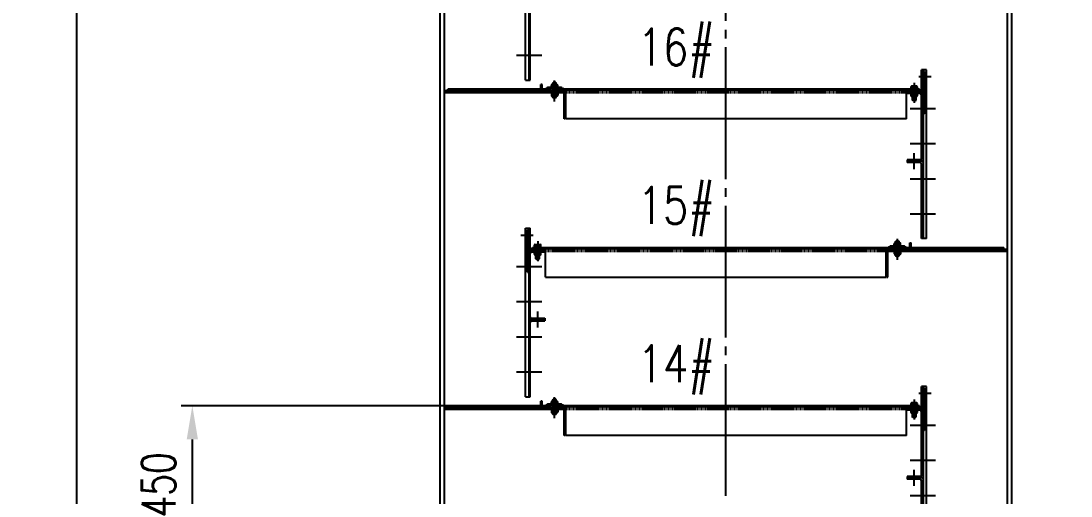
# Model space of a CAD drawing. Extents: x 16825 to 205982, y -10874 to 68273.
# Drawn here: x 162947 to 165931, y 43050 to 44400 of the extents above; entities that cross this region are included whole.
import ezdxf

# ---------------------------------------------------------------- set-up
doc = ezdxf.new("R2010")
doc.units = 0
doc.header["$LTSCALE"] = 5
doc.header["$MEASUREMENT"] = 0
doc.linetypes.add('CENTER', pattern=[18, 15, -1, 1, -1])
doc.linetypes.add('DASHED', pattern=[0.75, 0.5, -0.25])
doc.layers.get('DEFPOINTS').update_dxf_attribs({"linetype": 'CONTINUOUS'})
for name, color, linetype in [('CEN', 6, 'CENTER'), ('DIM', 1, 'CONTINUOUS'), ('HAT', 8, 'CONTINUOUS'), ('HID', 5, 'DASHED'), ('THINK', 2, 'CONTINUOUS'), ('THK', 2, 'CONTINUOUS'), ('THN', 4, 'CONTINUOUS')]:
    doc.layers.add(name, color=color, linetype=linetype)
doc.styles.get("Standard").update_dxf_attribs({"font": 'simplex', "width": 0.75, "bigfont": 'hzdx'})
doc.dimstyles.new('DIM3', dxfattribs={"dimscale": 0, "dimtxt": 3, "dimasz": 3, "dimexe": 1, "dimexo": 0, "dimgap": 1.5, "dimtad": 1, "dimdec": 4, "dimdsep": 46, "dimtxsty": 'Standard', "dimcen": 3, "dimclrd": 1, "dimclrt": 3, "dimadec": 0, "dimazin": 0, "dimtfac": 0.75, "dimtdec": 4, "dimtix": 1, "dimtmove": 0, "dimatfit": 0, "dimfxl": 0, "dimtolj": 1, "dimtzin": 0, "dimarcsym": 0})
pattern_1 = [(135, (165397.0422, 41214.4804), (2.245064, 2.245064), [])]
pattern_2 = [(45, (164503.711, 41664.4804), (-2.245064, 2.245064), [])]
pattern_3 = [(135, (165397.0422, 42114.4804), (2.245064, 2.245064), [])]

# ---------------------------------------------------------------- blocks, each defined once
blk = doc.blocks.new('*D38')
at = {"layer": 'DEFPOINTS', "color": 0}
for p in [(165768.4, 59631.4), (167424.3, 59631.4), (165762.4, 34581.4)]:
    blk.add_point(p, dxfattribs=at)
at = {"layer": 'DIM', "lineweight": -2}
for p, q in [((165768.4, 59631.4), (167456.3, 59631.4)), ((165762.4, 34581.4), (167456.3, 34581.4))]:
    blk.add_line(p, q, dxfattribs=at)
at = {"layer": 'DIM', "color": 1, "lineweight": -2}
blk.add_line((167424.3, 34677.4), (167424.3, 59535.4), dxfattribs=at)
at = {"layer": 'DIM', "color": 1}
for points in [[(167408.3, 59535.4), (167440.3, 59535.4), (167424.3, 59631.4)], [(167408.3, 34677.4), (167440.3, 34677.4), (167424.3, 34581.4)]]:
    blk.add_solid(points, dxfattribs=at)
at = {"layer": 'DIM', "color": 3, "insert": (167328.3, 47106.4), "char_height": 96, "attachment_point": 5, "rotation": 90}
blk.add_mtext('\\A1;25050', dxfattribs=at)
blk = doc.blocks.new('*D96')
at = {"layer": 'DEFPOINTS', "color": 0}
for p in [(163106.3, 48706.4), (164283.3, 48706.4), (163313.1, 42856.4)]:
    blk.add_point(p, dxfattribs=at)
at = {"layer": 'DIM', "lineweight": -2}
for p, q in [((164283.3, 48706.4), (163074.3, 48706.4)), ((163313.1, 42856.4), (163074.3, 42856.4))]:
    blk.add_line(p, q, dxfattribs=at)
at = {"layer": 'DIM', "color": 1, "lineweight": -2}
blk.add_line((163106.3, 42952.4), (163106.3, 48610.4), dxfattribs=at)
at = {"layer": 'DIM', "color": 1}
for points in [[(163090.3, 48610.4), (163122.3, 48610.4), (163106.3, 48706.4)], [(163090.3, 42952.4), (163122.3, 42952.4), (163106.3, 42856.4)]]:
    blk.add_solid(points, dxfattribs=at)
at = {"layer": 'DIM', "color": 3, "insert": (163010.3, 45781.4), "char_height": 96, "attachment_point": 5, "rotation": 90}
blk.add_mtext('\\A1;13x450=5850', dxfattribs=at)
blk = doc.blocks.new('*D95')
at = {"layer": 'DEFPOINTS', "color": 0}
for p in [(163434.2, 43306.4), (164289.4, 43306.4), (163870.8, 42856.4)]:
    blk.add_point(p, dxfattribs=at)
at = {"layer": 'DIM', "lineweight": -2}
for p, q in [((164289.4, 43306.4), (163402.2, 43306.4)), ((163870.8, 42856.4), (163402.2, 42856.4))]:
    blk.add_line(p, q, dxfattribs=at)
at = {"layer": 'DIM', "color": 1, "lineweight": -2}
blk.add_line((163434.2, 42952.4), (163434.2, 43210.4), dxfattribs=at)
at = {"layer": 'DIM', "color": 1}
for points in [[(163418.2, 43210.4), (163450.2, 43210.4), (163434.2, 43306.4)], [(163418.2, 42952.4), (163450.2, 42952.4), (163434.2, 42856.4)]]:
    blk.add_solid(points, dxfattribs=at)
at = {"layer": 'DIM', "color": 3, "insert": (163338.2, 43081.4), "char_height": 96, "attachment_point": 5, "rotation": 90}
blk.add_mtext('\\A1;450', dxfattribs=at)

msp = doc.modelspace()

# ---------------------------------------------------------------- hatches: boundary and pattern name
at = {"layer": 'HAT'}
h = msp.add_hatch(dxfattribs=at)
h.set_pattern_fill('ANSI31', color=256, style=0)
h.set_pattern_definition(pattern_3)
h.paths.add_polyline_path([(164424.377, 44219.373), (164428.377, 44219.373), (164428.377, 44206.373), (164424.377, 44206.373)])
h = msp.add_hatch(dxfattribs=at)
h.set_pattern_fill('ANSI31', color=256, style=0)
h.set_pattern_definition(pattern_3)
h.paths.add_polyline_path([(164190.377, 44201.373), (164190.377, 44195.373), (164150.377, 44195.373), (164150.377, 44201.373)])
h = msp.add_hatch(dxfattribs=at)
h.set_pattern_fill('ANSI31', color=256, scale=0.5, style=0)
h.set_pattern_definition([(135, (165396.0422, 42829.4574), (1.122532, 1.122532), [])])
h.paths.add_polyline_path([(164469.377, 44208.373), (164469.377, 44210.373), (164482.877, 44210.373, -0.23606798), (164484.877, 44209.373, 0.23606798), (164486.877, 44208.373), (164488.377, 44208.373), (164488.377, 44206.373), (164486.877, 44206.373, -0.23606798), (164484.877, 44207.373, 0.23606798), (164482.877, 44208.373)])
h.paths.add_polyline_path([(164457.377, 44210.373), (164457.377, 44208.373), (164443.877, 44208.373, 0.23606798), (164441.877, 44207.373, -0.23606798), (164439.877, 44206.373), (164438.377, 44206.373), (164438.377, 44208.373), (164439.877, 44208.373, 0.23606798), (164441.877, 44209.373, -0.23606798), (164443.877, 44210.373)])
h = msp.add_hatch(dxfattribs=at)
h.set_pattern_fill('ANSI31', color=256, style=0)
h.set_pattern_definition(pattern_2)
h.paths.add_polyline_path([(165476.377, 43769.373), (165472.377, 43769.373), (165472.377, 43756.373), (165476.377, 43756.373)])
h = msp.add_hatch(dxfattribs=at)
h.set_pattern_fill('ANSI31', color=256, scale=0.5, style=0)
h.set_pattern_definition([(45, (164504.711, 42379.4574), (-1.122532, 1.122532), [])])
h.paths.add_polyline_path([(165431.377, 43758.373), (165431.377, 43760.373), (165417.877, 43760.373, 0.23606798), (165415.877, 43759.373, -0.23606798), (165413.877, 43758.373), (165412.377, 43758.373), (165412.377, 43756.373), (165413.877, 43756.373, 0.23606798), (165415.877, 43757.373, -0.23606798), (165417.877, 43758.373)])
h.paths.add_polyline_path([(165443.377, 43760.373), (165443.377, 43758.373), (165456.877, 43758.373, -0.23606798), (165458.877, 43757.373, 0.23606798), (165460.877, 43756.373), (165462.377, 43756.373), (165462.377, 43758.373), (165460.877, 43758.373, -0.23606798), (165458.877, 43759.373, 0.23606798), (165456.877, 43760.373)])
h = msp.add_hatch(dxfattribs=at)
h.set_pattern_fill('ANSI31', color=256, style=0)
h.set_pattern_definition(pattern_2)
h.paths.add_polyline_path([(165710.377, 43751.373), (165710.377, 43745.373), (165750.377, 43745.373), (165750.377, 43751.373)])
h = msp.add_hatch(dxfattribs=at)
h.set_pattern_fill('ANSI31', color=256, style=0)
h.set_pattern_definition(pattern_1)
h.paths.add_polyline_path([(164424.377, 43319.373), (164428.377, 43319.373), (164428.377, 43306.373), (164424.377, 43306.373)])
h = msp.add_hatch(dxfattribs=at)
h.set_pattern_fill('ANSI31', color=256, style=0)
h.set_pattern_definition(pattern_1)
h.paths.add_polyline_path([(164190.377, 43301.373), (164190.377, 43295.373), (164150.377, 43295.373), (164150.377, 43301.373)])
h = msp.add_hatch(dxfattribs=at)
h.set_pattern_fill('ANSI31', color=256, scale=0.5, style=0)
h.set_pattern_definition([(135, (165396.0422, 41929.4574), (1.122532, 1.122532), [])])
h.paths.add_polyline_path([(164469.377, 43308.373), (164469.377, 43310.373), (164482.877, 43310.373, -0.23606798), (164484.877, 43309.373, 0.23606798), (164486.877, 43308.373), (164488.377, 43308.373), (164488.377, 43306.373), (164486.877, 43306.373, -0.23606798), (164484.877, 43307.373, 0.23606798), (164482.877, 43308.373)])
h.paths.add_polyline_path([(164457.377, 43310.373), (164457.377, 43308.373), (164443.877, 43308.373, 0.23606798), (164441.877, 43307.373, -0.23606798), (164439.877, 43306.373), (164438.377, 43306.373), (164438.377, 43308.373), (164439.877, 43308.373, 0.23606798), (164441.877, 43309.373, -0.23606798), (164443.877, 43310.373)])

# ---------------------------------------------------------------- linework, layer by layer
at = {"layer": 'CEN', "ltscale": 5}
msp.add_line((164950.377, 28649.949), (164950.377, 65759.35), dxfattribs=at)
at = {"layer": 'CEN'}
for p, q in [((164427.32, 44301.373), (164355.01, 44301.373)), ((164463.377, 44171.182), (164463.377, 44230.95)), ((165485.377, 44223.632), (165485.377, 44167.398)), ((165533.676, 44241.373), (165498.63, 44241.373)), ((165473.433, 44151.373), (165545.744, 44151.373)), ((165473.433, 44051.373), (165545.744, 44051.373)), ((165485.377, 43978.868), (165485.377, 44024.584)), ((165473.433, 43951.373), (165545.744, 43951.373)), ((165473.433, 43851.373), (165545.744, 43851.373)), ((164367.078, 43791.373), (164402.123, 43791.373)), ((164415.377, 43773.632), (164415.377, 43717.398)), ((165437.377, 43721.182), (165437.377, 43780.95)), ((164427.32, 43701.373), (164355.01, 43701.373)), ((164427.32, 43601.373), (164355.01, 43601.373)), ((164415.377, 43528.868), (164415.377, 43574.584)), ((164427.32, 43501.373), (164355.01, 43501.373)), ((164427.32, 43401.373), (164355.01, 43401.373)), ((164463.377, 43271.182), (164463.377, 43330.95)), ((165485.377, 43323.632), (165485.377, 43267.398)), ((165533.676, 43341.373), (165498.63, 43341.373)), ((165473.433, 43251.373), (165545.744, 43251.373)), ((165473.433, 43151.373), (165545.744, 43151.373)), ((165485.377, 43078.868), (165485.377, 43124.584)), ((165473.433, 43051.373), (165545.744, 43051.373))]:
    msp.add_line(p, q, dxfattribs=at)
at = {"layer": 'HID'}
for p, q in [((165463.377, 44201.373), (164496.377, 44201.373)), ((165463.377, 44195.373), (164496.377, 44195.373)), ((164437.377, 43751.373), (165404.377, 43751.373)), ((164437.377, 43745.373), (165404.377, 43745.373)), ((165463.377, 43301.373), (164496.377, 43301.373)), ((165463.377, 43295.373), (164496.377, 43295.373))]:
    msp.add_line(p, q, dxfattribs=at)
at = {"layer": 'THINK'}
for p, q in [((164150.377, 44195.373), (164150.377, 44201.373)), ((165750.377, 43745.373), (165750.377, 43751.373)), ((164150.377, 43295.373), (164150.377, 43301.373))]:
    msp.add_line(p, q, dxfattribs=at)
at = {"layer": 'THK'}
for p, q in [((164138.377, 43081.373), (164138.377, 55515.373)), ((164150.377, 36168.873), (164150.377, 55518.373)), ((165750.377, 41744.373), (165750.377, 54731.373)), ((165762.377, 43081.373), (165762.377, 54727.373)), ((164380.377, 44231.373), (164380.377, 44711.373)), ((164390.377, 44642.701), (164390.377, 44231.373)), ((164394.377, 44231.373), (164394.377, 44443.373)), ((165506.377, 44205.373), (165506.377, 44261.373)), ((165520.377, 44261.373), (165506.377, 44261.373)), ((165510.377, 44254.373), (165506.377, 44254.373)), ((165510.377, 44261.373), (165510.377, 44192.701)), ((165514.377, 44256.373), (165510.377, 44256.373)), ((165514.377, 44136.373), (165514.377, 44256.373)), ((165520.377, 43781.373), (165520.377, 44261.373)), ((164380.377, 44231.373), (164394.377, 44231.373)), ((164428.377, 44219.373), (164424.377, 44219.373)), ((164424.377, 44206.373), (164424.377, 44219.373)), ((164428.377, 44206.373), (164428.377, 44219.373)), ((164454.377, 44211.873), (164454.377, 44216.873)), ((164470.877, 44218.373), (164455.877, 44218.373)), ((164459.877, 44224.826), (164458.377, 44223.326)), ((164458.377, 44223.326), (164462.377, 44223.326)), ((164458.377, 44218.373), (164458.377, 44223.326)), ((164458.877, 44211.873), (164458.877, 44216.873)), ((164462.377, 44224.826), (164459.877, 44224.826)), ((164462.377, 44219.826), (164462.377, 44224.826)), ((164464.377, 44219.826), (164462.377, 44219.826)), ((164463.377, 44218.373), (164463.377, 44210.373)), ((164464.377, 44219.826), (164464.377, 44224.826)), ((164466.877, 44224.826), (164464.377, 44224.826)), ((164468.377, 44223.326), (164464.377, 44223.326)), ((164468.377, 44223.326), (164466.877, 44224.826)), ((164467.877, 44211.873), (164467.877, 44216.873)), ((164468.377, 44218.373), (164468.377, 44223.326)), ((164472.377, 44211.873), (164472.377, 44216.873)), ((164452.377, 44201.373), (164150.377, 44201.373)), ((164453.141, 44195.373), (164150.377, 44195.373)), ((164448.716, 44206.373), (164160.377, 44206.373)), ((164160.377, 44201.373), (164160.377, 44206.373)), ((164448.377, 44203.373), (164160.377, 44203.373)), ((164190.377, 44195.373), (164190.377, 44203.373)), ((164439.877, 44208.373), (164438.377, 44208.373)), ((164438.377, 44206.373), (164438.377, 44208.373)), ((164482.877, 44210.373), (164443.877, 44210.373)), ((164458.377, 44208.373), (164443.877, 44208.373)), ((164487.377, 44198.373), (164453.141, 44198.373)), ((164453.141, 44194.873), (164453.141, 44198.373)), ((164453.141, 44194.873), (164463.377, 44194.873)), ((164454.377, 44193.373), (164454.377, 44188.373)), ((164470.877, 44186.873), (164455.877, 44186.873)), ((164457.377, 44208.373), (164457.377, 44210.373)), ((164458.377, 44201.373), (164457.377, 44201.373)), ((164457.377, 44198.373), (164457.377, 44201.373)), ((164458.377, 44198.373), (164458.377, 44210.373)), ((164458.377, 44182.826), (164458.377, 44186.873)), ((164458.877, 44193.373), (164458.877, 44188.373)), ((164464.377, 44186.326), (164462.377, 44186.326)), ((164462.377, 44181.326), (164462.377, 44186.326)), ((164473.612, 44194.873), (164463.377, 44194.873)), ((164463.377, 44186.873), (164463.377, 44194.873)), ((164464.377, 44181.326), (164464.377, 44186.326)), ((164467.877, 44193.373), (164467.877, 44188.373)), ((164468.377, 44198.373), (164468.377, 44210.373)), ((164482.877, 44208.373), (164468.377, 44208.373)), ((164495.377, 44201.373), (164468.377, 44201.373)), ((164468.377, 44182.826), (164468.377, 44186.873)), ((164469.377, 44208.373), (164469.377, 44210.373)), ((164469.377, 44198.373), (164469.377, 44201.373)), ((164472.377, 44193.373), (164472.377, 44188.373)), ((165500.377, 44206.373), (164473.377, 44206.373)), ((164473.377, 44201.373), (164473.377, 44206.373)), ((165480.377, 44203.373), (164473.377, 44203.373)), ((164473.612, 44194.873), (164473.612, 44198.373)), ((164490.377, 44195.373), (164473.612, 44195.373)), ((164488.377, 44208.373), (164486.877, 44208.373)), ((164488.377, 44206.373), (164488.377, 44208.373)), ((164490.377, 44121.373), (164490.377, 44195.373)), ((164493.377, 44201.373), (164493.377, 44203.373)), ((164495.377, 44195.373), (164493.377, 44195.373)), ((164493.377, 44121.373), (164493.377, 44195.373)), ((164495.377, 44121.373), (164495.377, 44203.373)), ((165463.377, 44121.373), (165463.377, 44203.373)), ((165463.377, 44201.373), (165480.377, 44201.373)), ((165465.377, 44195.373), (165463.377, 44195.373)), ((165465.377, 44201.373), (165465.377, 44193.373)), ((165480.377, 44201.373), (165465.377, 44201.373)), ((165465.377, 44197.373), (165465.377, 44201.373)), ((165480.377, 44197.373), (165465.377, 44197.373)), ((165502.377, 44193.373), (165465.377, 44193.373)), ((165476.377, 44207.873), (165476.377, 44212.873)), ((165476.377, 44186.873), (165476.377, 44191.873)), ((165492.877, 44214.373), (165477.877, 44214.373)), ((165492.877, 44185.373), (165477.877, 44185.373)), ((165479.377, 44203.373), (165479.377, 44206.373)), ((165479.377, 44203.373), (165479.377, 44201.373)), ((165479.377, 44193.373), (165479.377, 44201.373)), ((165480.377, 44193.373), (165480.377, 44206.373)), ((165480.377, 44174.373), (165480.377, 44185.373)), ((165480.877, 44207.873), (165480.877, 44212.873)), ((165480.877, 44186.873), (165480.877, 44191.873)), ((165489.877, 44207.873), (165489.877, 44212.873)), ((165489.877, 44186.873), (165489.877, 44191.873)), ((165490.377, 44193.373), (165490.377, 44206.373)), ((165500.377, 44203.373), (165490.377, 44203.373)), ((165502.377, 44201.373), (165490.377, 44201.373)), ((165490.377, 44201.373), (165502.377, 44201.373)), ((165502.377, 44197.373), (165490.377, 44197.373)), ((165490.377, 44174.373), (165490.377, 44185.373)), ((165491.377, 44203.373), (165491.377, 44206.373)), ((165491.377, 44201.373), (165491.377, 44203.373)), ((165491.377, 44193.373), (165491.377, 44201.373)), ((165494.377, 44207.873), (165494.377, 44212.873)), ((165494.377, 44186.873), (165494.377, 44191.873)), ((165500.377, 44203.373), (165500.377, 44206.373)), ((165500.377, 44203.373), (165500.377, 44201.373)), ((165506.377, 44009.373), (165506.377, 44189.373)), ((165510.377, 44192.701), (165510.377, 43781.373)), ((164458.377, 44182.826), (164462.377, 44182.826)), ((164458.377, 44182.826), (164459.877, 44181.326)), ((164462.377, 44181.326), (164459.877, 44181.326)), ((164468.377, 44182.826), (164464.377, 44182.826)), ((164466.877, 44181.326), (164464.377, 44181.326)), ((164466.877, 44181.326), (164468.377, 44182.826)), ((165480.377, 44174.373), (165484.377, 44174.373)), ((165481.377, 44173.373), (165480.377, 44174.373)), ((165484.377, 44173.373), (165481.377, 44173.373)), ((165486.377, 44178.373), (165484.377, 44178.373)), ((165484.377, 44173.373), (165484.377, 44178.373)), ((165486.377, 44173.373), (165486.377, 44178.373)), ((165490.377, 44174.373), (165486.377, 44174.373)), ((165489.377, 44173.373), (165486.377, 44173.373)), ((165489.377, 44173.373), (165490.377, 44174.373)), ((165514.377, 44136.373), (165510.377, 44136.373)), ((164493.377, 44121.373), (164490.377, 44121.373)), ((165463.377, 44121.373), (164495.377, 44121.373)), ((165502.377, 44005.373), (165465.377, 44005.373)), ((165465.377, 44005.373), (165465.377, 43997.373)), ((165506.377, 44001.373), (165465.377, 44001.373)), ((165502.377, 43997.373), (165465.377, 43997.373)), ((165506.377, 43781.373), (165506.377, 43993.373)), ((164380.377, 43331.373), (164380.377, 43811.373)), ((164380.377, 43811.373), (164394.377, 43811.373)), ((164386.377, 43806.373), (164390.377, 43806.373)), ((164386.377, 43686.373), (164386.377, 43806.373)), ((164390.377, 43811.373), (164390.377, 43742.701)), ((164390.377, 43804.373), (164394.377, 43804.373)), ((164394.377, 43755.373), (164394.377, 43811.373)), ((165429.877, 43768.373), (165444.877, 43768.373)), ((165432.377, 43773.326), (165433.877, 43774.826)), ((165432.377, 43773.326), (165436.377, 43773.326)), ((165432.377, 43768.373), (165432.377, 43773.326)), ((165433.877, 43774.826), (165436.377, 43774.826)), ((165436.377, 43769.826), (165436.377, 43774.826)), ((165436.377, 43769.826), (165438.377, 43769.826)), ((165437.377, 43768.373), (165437.377, 43760.373)), ((165438.377, 43774.826), (165440.877, 43774.826)), ((165438.377, 43769.826), (165438.377, 43774.826)), ((165442.377, 43773.326), (165438.377, 43773.326)), ((165440.877, 43774.826), (165442.377, 43773.326)), ((165442.377, 43768.373), (165442.377, 43773.326)), ((165472.377, 43756.373), (165472.377, 43769.373)), ((165472.377, 43769.373), (165476.377, 43769.373)), ((165476.377, 43756.373), (165476.377, 43769.373)), ((165520.377, 43781.373), (165506.377, 43781.373)), ((164390.377, 43742.701), (164390.377, 43331.373)), ((164394.377, 43559.373), (164394.377, 43739.373)), ((164398.377, 43751.373), (164410.377, 43751.373)), ((164410.377, 43751.373), (164398.377, 43751.373)), ((164398.377, 43747.373), (164410.377, 43747.373)), ((164398.377, 43743.373), (164435.377, 43743.373)), ((164400.377, 43756.373), (165427.377, 43756.373)), ((164400.377, 43753.373), (164400.377, 43756.373)), ((164400.377, 43753.373), (164400.377, 43751.373)), ((164400.377, 43753.373), (164410.377, 43753.373)), ((164406.377, 43757.873), (164406.377, 43762.873)), ((164406.377, 43736.873), (164406.377, 43741.873)), ((164407.877, 43764.373), (164422.877, 43764.373)), ((164409.377, 43753.373), (164409.377, 43756.373)), ((164409.377, 43751.373), (164409.377, 43753.373)), ((164409.377, 43743.373), (164409.377, 43751.373)), ((164410.377, 43743.373), (164410.377, 43756.373)), ((164410.877, 43757.873), (164410.877, 43762.873)), ((164410.877, 43736.873), (164410.877, 43741.873)), ((164419.877, 43757.873), (164419.877, 43762.873)), ((164419.877, 43736.873), (164419.877, 43741.873)), ((164420.377, 43743.373), (164420.377, 43756.373)), ((164420.377, 43753.373), (165427.377, 43753.373)), ((164420.377, 43751.373), (164435.377, 43751.373)), ((164437.377, 43751.373), (164420.377, 43751.373)), ((164420.377, 43747.373), (164435.377, 43747.373)), ((164421.377, 43753.373), (164421.377, 43756.373)), ((164421.377, 43753.373), (164421.377, 43751.373)), ((164421.377, 43743.373), (164421.377, 43751.373)), ((164424.377, 43757.873), (164424.377, 43762.873)), ((164424.377, 43736.873), (164424.377, 43741.873)), ((164435.377, 43751.373), (164435.377, 43743.373)), ((164435.377, 43747.373), (164435.377, 43751.373)), ((164435.377, 43745.373), (164437.377, 43745.373)), ((164437.377, 43671.373), (164437.377, 43753.373)), ((165405.377, 43671.373), (165405.377, 43753.373)), ((165405.377, 43751.373), (165432.377, 43751.373)), ((165405.377, 43745.373), (165407.377, 43745.373)), ((165407.377, 43751.373), (165407.377, 43753.373)), ((165407.377, 43671.373), (165407.377, 43745.373)), ((165410.377, 43745.373), (165427.141, 43745.373)), ((165410.377, 43671.373), (165410.377, 43745.373)), ((165412.377, 43756.373), (165412.377, 43758.373)), ((165412.377, 43758.373), (165413.877, 43758.373)), ((165413.377, 43748.373), (165447.612, 43748.373)), ((165417.877, 43760.373), (165456.877, 43760.373)), ((165417.877, 43758.373), (165432.377, 43758.373)), ((165427.141, 43744.873), (165427.141, 43748.373)), ((165427.141, 43744.873), (165437.377, 43744.873)), ((165427.377, 43751.373), (165427.377, 43756.373)), ((165428.377, 43761.873), (165428.377, 43766.873)), ((165428.377, 43743.373), (165428.377, 43738.373)), ((165431.377, 43758.373), (165431.377, 43760.373)), ((165431.377, 43748.373), (165431.377, 43751.373)), ((165432.377, 43748.373), (165432.377, 43760.373)), ((165432.877, 43761.873), (165432.877, 43766.873)), ((165432.877, 43743.373), (165432.877, 43738.373)), ((165447.612, 43744.873), (165437.377, 43744.873)), ((165437.377, 43736.873), (165437.377, 43744.873)), ((165441.877, 43761.873), (165441.877, 43766.873)), ((165441.877, 43743.373), (165441.877, 43738.373)), ((165442.377, 43748.373), (165442.377, 43760.373)), ((165442.377, 43758.373), (165456.877, 43758.373)), ((165442.377, 43751.373), (165443.377, 43751.373)), ((165443.377, 43758.373), (165443.377, 43760.373)), ((165443.377, 43748.373), (165443.377, 43751.373)), ((165446.377, 43761.873), (165446.377, 43766.873)), ((165446.377, 43743.373), (165446.377, 43738.373)), ((165447.612, 43744.873), (165447.612, 43748.373)), ((165447.612, 43745.373), (165750.377, 43745.373)), ((165448.377, 43751.373), (165750.377, 43751.373)), ((165452.037, 43756.373), (165740.377, 43756.373)), ((165452.377, 43753.373), (165740.377, 43753.373)), ((165460.877, 43758.373), (165462.377, 43758.373)), ((165462.377, 43756.373), (165462.377, 43758.373)), ((165710.377, 43745.373), (165710.377, 43753.373)), ((165740.377, 43751.373), (165740.377, 43756.373)), ((164407.877, 43735.373), (164422.877, 43735.373)), ((164410.377, 43724.373), (164410.377, 43735.373)), ((164410.377, 43724.373), (164414.377, 43724.373)), ((164411.377, 43723.373), (164410.377, 43724.373)), ((164411.377, 43723.373), (164414.377, 43723.373)), ((164414.377, 43728.373), (164416.377, 43728.373)), ((164414.377, 43723.373), (164414.377, 43728.373)), ((164416.377, 43723.373), (164416.377, 43728.373)), ((164420.377, 43724.373), (164416.377, 43724.373)), ((164416.377, 43723.373), (164419.377, 43723.373)), ((164419.377, 43723.373), (164420.377, 43724.373)), ((164420.377, 43724.373), (164420.377, 43735.373)), ((165429.877, 43736.873), (165444.877, 43736.873)), ((165432.377, 43732.826), (165432.377, 43736.873)), ((165432.377, 43732.826), (165436.377, 43732.826)), ((165433.877, 43731.326), (165432.377, 43732.826)), ((165433.877, 43731.326), (165436.377, 43731.326)), ((165436.377, 43736.326), (165438.377, 43736.326)), ((165436.377, 43731.326), (165436.377, 43736.326)), ((165438.377, 43731.326), (165438.377, 43736.326)), ((165442.377, 43732.826), (165438.377, 43732.826)), ((165438.377, 43731.326), (165440.877, 43731.326)), ((165442.377, 43732.826), (165440.877, 43731.326)), ((165442.377, 43732.826), (165442.377, 43736.873)), ((164386.377, 43686.373), (164390.377, 43686.373)), ((164437.377, 43671.373), (165405.377, 43671.373)), ((165407.377, 43671.373), (165410.377, 43671.373)), ((164394.377, 43551.373), (164435.377, 43551.373)), ((164394.377, 43331.373), (164394.377, 43543.373)), ((164398.377, 43555.373), (164435.377, 43555.373)), ((164398.377, 43547.373), (164435.377, 43547.373)), ((164435.377, 43555.373), (164435.377, 43547.373)), ((165506.377, 43305.373), (165506.377, 43361.373)), ((165520.377, 43361.373), (165506.377, 43361.373)), ((165510.377, 43354.373), (165506.377, 43354.373)), ((165510.377, 43361.373), (165510.377, 43292.701)), ((165514.377, 43356.373), (165510.377, 43356.373)), ((165514.377, 43236.373), (165514.377, 43356.373)), ((165520.377, 42881.373), (165520.377, 43361.373)), ((164380.377, 43331.373), (164394.377, 43331.373)), ((164428.377, 43319.373), (164424.377, 43319.373)), ((164424.377, 43306.373), (164424.377, 43319.373)), ((164428.377, 43306.373), (164428.377, 43319.373)), ((164459.877, 43324.826), (164458.377, 43323.326)), ((164458.377, 43323.326), (164462.377, 43323.326)), ((164458.377, 43318.373), (164458.377, 43323.326)), ((164462.377, 43324.826), (164459.877, 43324.826)), ((164462.377, 43319.826), (164462.377, 43324.826)), ((164464.377, 43319.826), (164462.377, 43319.826)), ((164464.377, 43319.826), (164464.377, 43324.826)), ((164466.877, 43324.826), (164464.377, 43324.826)), ((164468.377, 43323.326), (164464.377, 43323.326)), ((164468.377, 43323.326), (164466.877, 43324.826)), ((164468.377, 43318.373), (164468.377, 43323.326)), ((164452.377, 43301.373), (164150.377, 43301.373)), ((164453.141, 43295.373), (164150.377, 43295.373)), ((164448.716, 43306.373), (164160.377, 43306.373)), ((164160.377, 43301.373), (164160.377, 43306.373)), ((164448.377, 43303.373), (164160.377, 43303.373)), ((164190.377, 43295.373), (164190.377, 43303.373)), ((164439.877, 43308.373), (164438.377, 43308.373)), ((164438.377, 43306.373), (164438.377, 43308.373)), ((164482.877, 43310.373), (164443.877, 43310.373)), ((164458.377, 43308.373), (164443.877, 43308.373)), ((164487.377, 43298.373), (164453.141, 43298.373)), ((164453.141, 43294.873), (164453.141, 43298.373)), ((164453.141, 43294.873), (164463.377, 43294.873)), ((164454.377, 43311.873), (164454.377, 43316.873)), ((164454.377, 43293.373), (164454.377, 43288.373)), ((164470.877, 43318.373), (164455.877, 43318.373)), ((164457.377, 43308.373), (164457.377, 43310.373)), ((164458.377, 43301.373), (164457.377, 43301.373)), ((164457.377, 43298.373), (164457.377, 43301.373)), ((164458.377, 43298.373), (164458.377, 43310.373)), ((164458.877, 43311.873), (164458.877, 43316.873)), ((164458.877, 43293.373), (164458.877, 43288.373)), ((164463.377, 43318.373), (164463.377, 43310.373)), ((164473.612, 43294.873), (164463.377, 43294.873)), ((164463.377, 43286.873), (164463.377, 43294.873)), ((164467.877, 43311.873), (164467.877, 43316.873)), ((164467.877, 43293.373), (164467.877, 43288.373)), ((164468.377, 43298.373), (164468.377, 43310.373)), ((164482.877, 43308.373), (164468.377, 43308.373)), ((164495.377, 43301.373), (164468.377, 43301.373)), ((164469.377, 43308.373), (164469.377, 43310.373)), ((164469.377, 43298.373), (164469.377, 43301.373)), ((164472.377, 43311.873), (164472.377, 43316.873)), ((164472.377, 43293.373), (164472.377, 43288.373)), ((165500.377, 43306.373), (164473.377, 43306.373)), ((164473.377, 43301.373), (164473.377, 43306.373)), ((165480.377, 43303.373), (164473.377, 43303.373)), ((164473.612, 43294.873), (164473.612, 43298.373)), ((164490.377, 43295.373), (164473.612, 43295.373)), ((164488.377, 43308.373), (164486.877, 43308.373)), ((164488.377, 43306.373), (164488.377, 43308.373)), ((164490.377, 43221.373), (164490.377, 43295.373)), ((164493.377, 43301.373), (164493.377, 43303.373)), ((164495.377, 43295.373), (164493.377, 43295.373)), ((164493.377, 43221.373), (164493.377, 43295.373)), ((164495.377, 43221.373), (164495.377, 43303.373)), ((165463.377, 43221.373), (165463.377, 43303.373)), ((165463.377, 43301.373), (165480.377, 43301.373)), ((165465.377, 43295.373), (165463.377, 43295.373)), ((165465.377, 43301.373), (165465.377, 43293.373)), ((165480.377, 43301.373), (165465.377, 43301.373)), ((165465.377, 43297.373), (165465.377, 43301.373)), ((165480.377, 43297.373), (165465.377, 43297.373)), ((165502.377, 43293.373), (165465.377, 43293.373)), ((165476.377, 43307.873), (165476.377, 43312.873)), ((165476.377, 43286.873), (165476.377, 43291.873)), ((165492.877, 43314.373), (165477.877, 43314.373)), ((165479.377, 43303.373), (165479.377, 43306.373)), ((165479.377, 43303.373), (165479.377, 43301.373)), ((165479.377, 43293.373), (165479.377, 43301.373)), ((165480.377, 43293.373), (165480.377, 43306.373)), ((165480.877, 43307.873), (165480.877, 43312.873)), ((165480.877, 43286.873), (165480.877, 43291.873)), ((165489.877, 43307.873), (165489.877, 43312.873)), ((165489.877, 43286.873), (165489.877, 43291.873)), ((165490.377, 43293.373), (165490.377, 43306.373)), ((165500.377, 43303.373), (165490.377, 43303.373)), ((165502.377, 43301.373), (165490.377, 43301.373)), ((165490.377, 43301.373), (165502.377, 43301.373)), ((165502.377, 43297.373), (165490.377, 43297.373)), ((165491.377, 43303.373), (165491.377, 43306.373)), ((165491.377, 43301.373), (165491.377, 43303.373)), ((165491.377, 43293.373), (165491.377, 43301.373)), ((165494.377, 43307.873), (165494.377, 43312.873)), ((165494.377, 43286.873), (165494.377, 43291.873)), ((165500.377, 43303.373), (165500.377, 43306.373)), ((165500.377, 43303.373), (165500.377, 43301.373)), ((165510.377, 43292.701), (165510.377, 42881.373)), ((164470.877, 43286.873), (164455.877, 43286.873)), ((164458.377, 43282.826), (164458.377, 43286.873)), ((164458.377, 43282.826), (164462.377, 43282.826)), ((164458.377, 43282.826), (164459.877, 43281.326)), ((164462.377, 43281.326), (164459.877, 43281.326)), ((164464.377, 43286.326), (164462.377, 43286.326)), ((164462.377, 43281.326), (164462.377, 43286.326)), ((164464.377, 43281.326), (164464.377, 43286.326)), ((164468.377, 43282.826), (164464.377, 43282.826)), ((164466.877, 43281.326), (164464.377, 43281.326)), ((164466.877, 43281.326), (164468.377, 43282.826)), ((164468.377, 43282.826), (164468.377, 43286.873)), ((165492.877, 43285.373), (165477.877, 43285.373)), ((165480.377, 43274.373), (165480.377, 43285.373)), ((165480.377, 43274.373), (165484.377, 43274.373)), ((165481.377, 43273.373), (165480.377, 43274.373)), ((165484.377, 43273.373), (165481.377, 43273.373)), ((165486.377, 43278.373), (165484.377, 43278.373)), ((165484.377, 43273.373), (165484.377, 43278.373)), ((165486.377, 43273.373), (165486.377, 43278.373)), ((165490.377, 43274.373), (165486.377, 43274.373)), ((165489.377, 43273.373), (165486.377, 43273.373)), ((165489.377, 43273.373), (165490.377, 43274.373)), ((165490.377, 43274.373), (165490.377, 43285.373)), ((165506.377, 43109.373), (165506.377, 43289.373)), ((165514.377, 43236.373), (165510.377, 43236.373)), ((164493.377, 43221.373), (164490.377, 43221.373)), ((165463.377, 43221.373), (164495.377, 43221.373)), ((164138.377, 36168.873), (164138.377, 43081.373)), ((165502.377, 43105.373), (165465.377, 43105.373)), ((165465.377, 43105.373), (165465.377, 43097.373)), ((165506.377, 43101.373), (165465.377, 43101.373)), ((165502.377, 43097.373), (165465.377, 43097.373)), ((165506.377, 42881.373), (165506.377, 43093.373)), ((165762.377, 41747.373), (165762.377, 43081.373))]:
    msp.add_line(p, q, dxfattribs=at)
for centre, radius, start, end in [((164455.877, 44216.873), 1.5, 90, 180), ((164457.377, 44216.873), 1.5, 0, 90), ((164460.377, 44216.873), 1.5, 90, 180), ((164466.377, 44216.873), 1.5, 0, 90), ((164469.377, 44216.873), 1.5, 90, 180), ((164470.877, 44216.873), 1.5, 0, 90), ((164439.877, 44210.873), 2.5, 270, 323.130102), ((164439.877, 44208.873), 2.5, 270, 323.130102), ((164443.877, 44207.873), 2.5, 90, 143.130102), ((164443.877, 44205.873), 2.5, 90, 143.130102), ((164448.377, 44198.373), 5, 30, 90), ((164448.716, 44201.373), 5, 30, 90), ((164457.037, 44203.373), 5, 210, 270), ((164457.377, 44206.373), 5, 210, 270), ((164455.877, 44211.873), 1.5, 180, 270), ((164455.877, 44193.373), 1.5, 90, 180), ((164455.877, 44188.373), 1.5, 180, 270), ((164457.377, 44211.873), 1.5, 270, 0), ((164457.377, 44193.373), 1.5, 0, 90), ((164457.377, 44188.373), 1.5, 270, 0), ((164460.377, 44211.873), 1.5, 180, 270), ((164460.377, 44193.373), 1.5, 90, 180), ((164460.377, 44188.373), 1.5, 180, 270), ((164466.377, 44211.873), 1.5, 270, 0), ((164466.377, 44193.373), 1.5, 0, 90), ((164466.377, 44188.373), 1.5, 270, 0), ((164469.377, 44211.873), 1.5, 180, 270), ((164469.377, 44193.373), 1.5, 90, 180), ((164469.377, 44188.373), 1.5, 180, 270), ((164470.877, 44211.873), 1.5, 270, 0), ((164470.877, 44193.373), 1.5, 0, 90), ((164470.877, 44188.373), 1.5, 270, 0), ((164482.877, 44207.873), 2.5, 36.869898, 90), ((164482.877, 44205.873), 2.5, 36.869898, 90), ((164486.877, 44210.873), 2.5, 216.869898, 270), ((164486.877, 44208.873), 2.5, 216.869898, 270), ((164487.377, 44195.373), 6, 0, 90), ((164487.377, 44195.373), 3, 0, 90), ((165477.877, 44212.873), 1.5, 90, 180), ((165477.877, 44207.873), 1.5, 180, 270), ((165477.877, 44191.873), 1.5, 90, 180), ((165477.877, 44186.873), 1.5, 180, 270), ((165479.377, 44212.873), 1.5, 0, 90), ((165479.377, 44207.873), 1.5, 270, 0), ((165479.377, 44191.873), 1.5, 0, 90), ((165479.377, 44186.873), 1.5, 270, 0), ((165482.377, 44212.873), 1.5, 90, 180), ((165482.377, 44207.873), 1.5, 180, 270), ((165482.377, 44191.873), 1.5, 90, 180), ((165482.377, 44186.873), 1.5, 180, 270), ((165488.377, 44212.873), 1.5, 0, 90), ((165488.377, 44207.873), 1.5, 270, 0), ((165488.377, 44191.873), 1.5, 0, 90), ((165488.377, 44186.873), 1.5, 270, 0), ((165491.377, 44212.873), 1.5, 90, 180), ((165491.377, 44207.873), 1.5, 180, 270), ((165491.377, 44191.873), 1.5, 90, 180), ((165491.377, 44186.873), 1.5, 180, 270), ((165492.877, 44212.873), 1.5, 0, 90), ((165492.877, 44207.873), 1.5, 270, 0), ((165492.877, 44191.873), 1.5, 0, 90), ((165492.877, 44186.873), 1.5, 270, 0), ((165502.377, 44205.373), 8, 270, 0), ((165502.377, 44205.373), 4, 270, 0), ((165502.377, 44189.373), 8, 0, 90), ((165502.377, 44189.373), 4, 0, 90), ((165502.377, 44009.373), 4, 270, 0), ((165502.377, 43993.373), 4, 0, 90), ((165506.377, 44005.373), 4, 270, 0), ((165506.377, 43997.373), 4, 0, 90), ((165429.877, 43766.873), 1.5, 90, 180), ((165431.377, 43766.873), 1.5, 0, 90), ((165434.377, 43766.873), 1.5, 90, 180), ((165440.377, 43766.873), 1.5, 0, 90), ((165443.377, 43766.873), 1.5, 90, 180), ((165444.877, 43766.873), 1.5, 0, 90), ((164398.377, 43755.373), 8, 180, 270), ((164398.377, 43739.373), 8, 90, 180), ((164398.377, 43755.373), 4, 180, 270), ((164398.377, 43739.373), 4, 90, 180), ((164407.877, 43762.873), 1.5, 90, 180), ((164407.877, 43757.873), 1.5, 180, 270), ((164407.877, 43741.873), 1.5, 90, 180), ((164409.377, 43762.873), 1.5, 0, 90), ((164409.377, 43757.873), 1.5, 270, 0), ((164409.377, 43741.873), 1.5, 0, 90), ((164412.377, 43762.873), 1.5, 90, 180), ((164412.377, 43757.873), 1.5, 180, 270), ((164412.377, 43741.873), 1.5, 90, 180), ((164418.377, 43762.873), 1.5, 0, 90), ((164418.377, 43757.873), 1.5, 270, 0), ((164418.377, 43741.873), 1.5, 0, 90), ((164421.377, 43762.873), 1.5, 90, 180), ((164421.377, 43757.873), 1.5, 180, 270), ((164421.377, 43741.873), 1.5, 90, 180), ((164422.877, 43762.873), 1.5, 0, 90), ((164422.877, 43757.873), 1.5, 270, 0), ((164422.877, 43741.873), 1.5, 0, 90), ((165413.377, 43745.373), 6, 90, 180), ((165413.377, 43745.373), 3, 90, 180), ((165413.877, 43760.873), 2.5, 270, 323.130102), ((165413.877, 43758.873), 2.5, 270, 323.130102), ((165417.877, 43757.873), 2.5, 90, 143.130102), ((165417.877, 43755.873), 2.5, 90, 143.130102), ((165429.877, 43761.873), 1.5, 180, 270), ((165429.877, 43743.373), 1.5, 90, 180), ((165429.877, 43738.373), 1.5, 180, 270), ((165431.377, 43761.873), 1.5, 270, 0), ((165431.377, 43743.373), 1.5, 0, 90), ((165431.377, 43738.373), 1.5, 270, 0), ((165434.377, 43761.873), 1.5, 180, 270), ((165434.377, 43743.373), 1.5, 90, 180), ((165434.377, 43738.373), 1.5, 180, 270), ((165440.377, 43761.873), 1.5, 270, 0), ((165440.377, 43743.373), 1.5, 0, 90), ((165440.377, 43738.373), 1.5, 270, 0), ((165443.377, 43761.873), 1.5, 180, 270), ((165443.377, 43743.373), 1.5, 90, 180), ((165443.377, 43738.373), 1.5, 180, 270), ((165443.377, 43756.373), 5, 270, 330), ((165443.716, 43753.373), 5, 270, 330), ((165444.877, 43761.873), 1.5, 270, 0), ((165444.877, 43743.373), 1.5, 0, 90), ((165444.877, 43738.373), 1.5, 270, 0), ((165452.037, 43751.373), 5, 90, 150), ((165452.377, 43748.373), 5, 90, 150), ((165456.877, 43757.873), 2.5, 36.869898, 90), ((165456.877, 43755.873), 2.5, 36.869898, 90), ((165460.877, 43760.873), 2.5, 216.869898, 270), ((165460.877, 43758.873), 2.5, 216.869898, 270), ((164407.877, 43736.873), 1.5, 180, 270), ((164409.377, 43736.873), 1.5, 270, 0), ((164412.377, 43736.873), 1.5, 180, 270), ((164418.377, 43736.873), 1.5, 270, 0), ((164421.377, 43736.873), 1.5, 180, 270), ((164422.877, 43736.873), 1.5, 270, 0), ((164398.377, 43559.373), 4, 180, 270), ((164394.377, 43555.373), 4, 180, 270), ((164394.377, 43547.373), 4, 90, 180), ((164398.377, 43543.373), 4, 90, 180), ((164439.877, 43310.873), 2.5, 270, 323.130102), ((164439.877, 43308.873), 2.5, 270, 323.130102), ((164443.877, 43307.873), 2.5, 90, 143.130102), ((164443.877, 43305.873), 2.5, 90, 143.130102), ((164448.377, 43298.373), 5, 30, 90), ((164448.716, 43301.373), 5, 30, 90), ((164457.037, 43303.373), 5, 210, 270), ((164457.377, 43306.373), 5, 210, 270), ((164455.877, 43316.873), 1.5, 90, 180), ((164455.877, 43311.873), 1.5, 180, 270), ((164455.877, 43293.373), 1.5, 90, 180), ((164457.377, 43316.873), 1.5, 0, 90), ((164457.377, 43311.873), 1.5, 270, 0), ((164457.377, 43293.373), 1.5, 0, 90), ((164460.377, 43316.873), 1.5, 90, 180), ((164460.377, 43311.873), 1.5, 180, 270), ((164460.377, 43293.373), 1.5, 90, 180), ((164466.377, 43316.873), 1.5, 0, 90), ((164466.377, 43311.873), 1.5, 270, 0), ((164466.377, 43293.373), 1.5, 0, 90), ((164469.377, 43316.873), 1.5, 90, 180), ((164469.377, 43311.873), 1.5, 180, 270), ((164469.377, 43293.373), 1.5, 90, 180), ((164470.877, 43316.873), 1.5, 0, 90), ((164470.877, 43311.873), 1.5, 270, 0), ((164470.877, 43293.373), 1.5, 0, 90), ((164482.877, 43307.873), 2.5, 36.869898, 90), ((164482.877, 43305.873), 2.5, 36.869898, 90), ((164486.877, 43310.873), 2.5, 216.869898, 270), ((164486.877, 43308.873), 2.5, 216.869898, 270), ((164487.377, 43295.373), 6, 0, 90), ((164487.377, 43295.373), 3, 0, 90), ((165477.877, 43312.873), 1.5, 90, 180), ((165477.877, 43307.873), 1.5, 180, 270), ((165477.877, 43291.873), 1.5, 90, 180), ((165479.377, 43312.873), 1.5, 0, 90), ((165479.377, 43307.873), 1.5, 270, 0), ((165479.377, 43291.873), 1.5, 0, 90), ((165482.377, 43312.873), 1.5, 90, 180), ((165482.377, 43307.873), 1.5, 180, 270), ((165482.377, 43291.873), 1.5, 90, 180), ((165488.377, 43312.873), 1.5, 0, 90), ((165488.377, 43307.873), 1.5, 270, 0), ((165488.377, 43291.873), 1.5, 0, 90), ((165491.377, 43312.873), 1.5, 90, 180), ((165491.377, 43307.873), 1.5, 180, 270), ((165491.377, 43291.873), 1.5, 90, 180), ((165492.877, 43312.873), 1.5, 0, 90), ((165492.877, 43307.873), 1.5, 270, 0), ((165492.877, 43291.873), 1.5, 0, 90), ((165502.377, 43305.373), 8, 270, 0), ((165502.377, 43305.373), 4, 270, 0), ((165502.377, 43289.373), 8, 0, 90), ((165502.377, 43289.373), 4, 0, 90), ((164455.877, 43288.373), 1.5, 180, 270), ((164457.377, 43288.373), 1.5, 270, 0), ((164460.377, 43288.373), 1.5, 180, 270), ((164466.377, 43288.373), 1.5, 270, 0), ((164469.377, 43288.373), 1.5, 180, 270), ((164470.877, 43288.373), 1.5, 270, 0), ((165477.877, 43286.873), 1.5, 180, 270), ((165479.377, 43286.873), 1.5, 270, 0), ((165482.377, 43286.873), 1.5, 180, 270), ((165488.377, 43286.873), 1.5, 270, 0), ((165491.377, 43286.873), 1.5, 180, 270), ((165492.877, 43286.873), 1.5, 270, 0), ((165502.377, 43109.373), 4, 270, 0), ((165502.377, 43093.373), 4, 0, 90), ((165506.377, 43105.373), 4, 270, 0), ((165506.377, 43097.373), 4, 0, 90)]:
    msp.add_arc(centre, radius, start, end, dxfattribs=at)
at = {"layer": 'THN'}
for p, q in [((164459.877, 44218.373), (164459.877, 44224.826)), ((164466.877, 44218.373), (164466.877, 44224.826)), ((164459.877, 44198.373), (164459.877, 44210.373)), ((164459.877, 44181.326), (164459.877, 44186.873)), ((164466.877, 44198.373), (164466.877, 44210.373)), ((164466.877, 44181.326), (164466.877, 44186.873)), ((165481.377, 44193.373), (165481.377, 44206.373)), ((165481.377, 44173.373), (165481.377, 44185.373)), ((165489.377, 44193.373), (165489.377, 44206.373)), ((165489.377, 44173.373), (165489.377, 44185.373)), ((165433.877, 43768.373), (165433.877, 43774.826)), ((165440.877, 43768.373), (165440.877, 43774.826)), ((164411.377, 43743.373), (164411.377, 43756.373)), ((164419.377, 43743.373), (164419.377, 43756.373)), ((165433.877, 43748.373), (165433.877, 43760.373)), ((165440.877, 43748.373), (165440.877, 43760.373)), ((164411.377, 43723.373), (164411.377, 43735.373)), ((164419.377, 43723.373), (164419.377, 43735.373)), ((165433.877, 43731.326), (165433.877, 43736.873)), ((165440.877, 43731.326), (165440.877, 43736.873)), ((164459.877, 43318.373), (164459.877, 43324.826)), ((164466.877, 43318.373), (164466.877, 43324.826)), ((164459.877, 43298.373), (164459.877, 43310.373)), ((164466.877, 43298.373), (164466.877, 43310.373)), ((165481.377, 43293.373), (165481.377, 43306.373)), ((165489.377, 43293.373), (165489.377, 43306.373)), ((164459.877, 43281.326), (164459.877, 43286.873)), ((164466.877, 43281.326), (164466.877, 43286.873)), ((165481.377, 43273.373), (165481.377, 43285.373)), ((165489.377, 43273.373), (165489.377, 43285.373))]:
    msp.add_line(p, q, dxfattribs=at)

# ---------------------------------------------------------------- texts
at = {"layer": 'THK', "width": 0.8}
for s, p in [('16#', (164699.375, 44273.222)), ('15#', (164699.375, 43823.222)), ('14#', (164699.375, 43373.222))]:
    msp.add_text(s, height=105, dxfattribs=at).set_placement(p)

# ---------------------------------------------------------------- dimensions: what is measured, and where the dimension line sits
at = {"layer": 'DIM'}
for base, p1, p2, picture, middle in [((167424.251, 59631.373), (165762.377, 34581.373), (165768.377, 59631.373), '*D38', (167328.251, 47106.373)), ((163434.155, 43306.373), (163870.75, 42856.373), (164289.377, 43306.373), '*D95', (163338.155, 43081.373))]:
    dim = msp.add_linear_dim(base=base, p1=p1, p2=p2, angle=90, dimstyle='DIM3', override={"dimscale": 32, "dimdec": 2, "dimclre": 256, "dimtdec": 2}, dxfattribs=at)
    dim.commit()
    dim.dimension.update_dxf_attribs({"geometry": picture, "text_midpoint": middle})
dim = msp.add_linear_dim(base=(163106.334, 48706.373), p1=(163313.08, 42856.373), p2=(164283.258, 48706.373), angle=90, text='13x450=<>', dimstyle='DIM3', override={"dimscale": 32, "dimdec": 2, "dimclre": 256, "dimtdec": 2}, dxfattribs=at)
dim.commit()
dim.dimension.update_dxf_attribs({"geometry": '*D96', "text_midpoint": (163010.334, 45781.373)})

doc.saveas('drawing.dxf')
